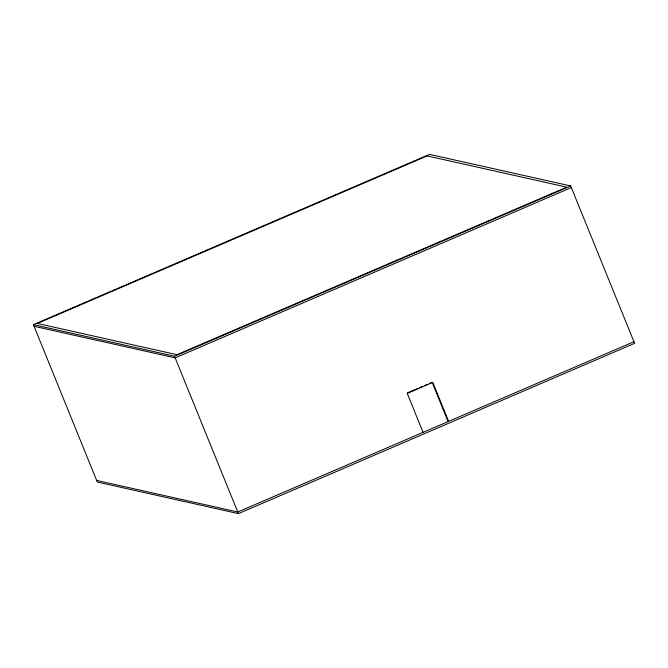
<?xml version="1.0" encoding="UTF-8"?>
<svg xmlns="http://www.w3.org/2000/svg" width="668" height="668" viewBox="0 0 668 668"><rect width="100%" height="100%" fill="white"/><g stroke="black" fill="none" stroke-linecap="round" stroke-linejoin="round"><path stroke-width="1" d="M33.4 324.665L429.582 154.375L570.689 185.946L634.6 343.335L238.418 513.625L97.311 482.054L33.4 324.665L174.507 356.236L570.689 185.946M571.349 187.566L175.166 357.856L34.06 326.285M407.497 392.842L417.909 388.367M419.805 387.557L422.644 386.329M424.539 385.519L427.378 384.3M429.274 383.482L432.112 382.263L447.927 421.207L448.629 421.366L432.814 382.422L407.255 393.41L423.069 432.355L422.368 432.196M633.94 341.715L237.758 512.005L96.651 480.434M174.507 356.236L238.418 513.625M427.094 155.903L37.299 323.446L176.995 354.7L566.79 187.157L427.094 155.903"/></g></svg>
